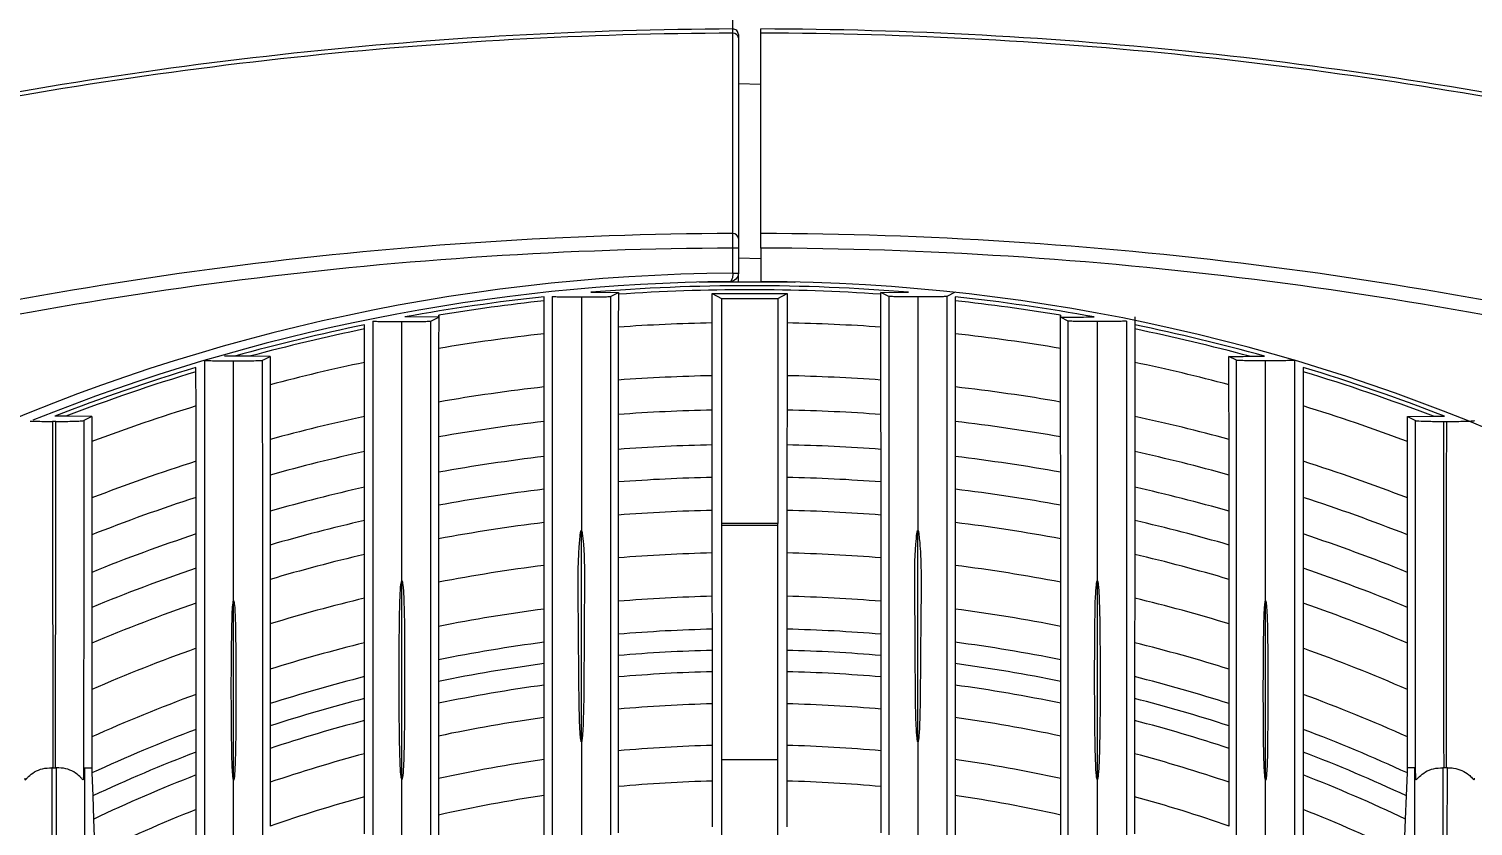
# Model space of a CAD drawing. Extents: x 9.3 to 87.2, y 0.6 to 68.8.
# Drawn here: x 79.536 to 82.111, y 29.113 to 30.536 of the extents above; entities that cross this region are included whole.
import ezdxf

# ---------------------------------------------------------------- set-up
doc = ezdxf.new("R2010")
doc.units = 0
doc.header["$MEASUREMENT"] = 0
doc.layers.add('OBJECT', color=7, linetype='CONTINUOUS')

msp = doc.modelspace()

# ---------------------------------------------------------------- linework, layer by layer
at = {"layer": 'OBJECT'}
for p, q in [((80.8009, 30.5196), (80.8009, 30.162)), ((80.8409, 30.1707), (80.8409, 30.5283)), ((80.8409, 30.4365), (80.8009, 30.4379)), ((80.7909, 30.1001), (80.7909, 30.1447)), ((80.8009, 30.1447), (80.7909, 30.1447)), ((80.8009, 30.1447), (80.8009, 30.1001)), ((80.8409, 30.1447), (80.8409, 30.0851)), ((80.8009, 30.1274), (80.8409, 30.1258)), ((80.8009, 30.084), (80.7309, 30.084)), ((80.7909, 30.1001), (80.8009, 30.1001)), ((80.8009, 30.1001), (80.8009, 30.1)), ((80.8009, 30.084), (80.8009, 30.1)), ((80.9009, 30.084), (80.8009, 30.084)), ((80.4544, 30.0505), (80.4544, 30.0578)), ((80.5375, 30.0658), (80.5868, 30.0657)), ((80.5868, 30.0623), (80.5867, 30.0036)), ((80.5868, 30.0657), (80.5868, 30.0623)), ((80.754, 30.0112), (80.754, 30.0634)), ((80.754, 30.0634), (80.7709, 30.0547)), ((80.7709, 30.0547), (80.8709, 30.0547)), ((80.8709, 30.0547), (80.8878, 30.0634)), ((80.8709, 30.0547), (80.8709, 29.6534)), ((80.8878, 30.0634), (80.8877, 30.0112)), ((81.055, 30.0657), (81.1042, 30.0658)), ((81.055, 30.0623), (81.055, 30.0657)), ((81.0691, 30.0584), (81.055, 30.0657)), ((81.055, 30.0036), (81.055, 30.0623)), ((81.1873, 30.0659), (81.1726, 30.0584)), ((81.1874, 30.0578), (81.1874, 30.0505)), ((80.4544, 29.9917), (80.4544, 30.0505)), ((81.1874, 30.0505), (81.1873, 29.9917)), ((80.1341, 30.0003), (80.1341, 30.0077)), ((80.1341, 29.9406), (80.1341, 30.0003)), ((80.2665, 30.0215), (80.2064, 30.0218)), ((80.2665, 30.0249), (80.2664, 29.9656)), ((80.2665, 30.0215), (80.2665, 30.0249)), ((80.5867, 30.0036), (80.5867, 29.9091)), ((80.7541, 29.9169), (80.754, 30.0112)), ((80.8877, 30.0112), (80.8876, 29.9169)), ((81.0551, 29.9091), (81.055, 30.0036)), ((81.3753, 29.9656), (81.3753, 30.0249)), ((81.3753, 30.0249), (81.3753, 30.0215)), ((81.3891, 30.0144), (81.3753, 30.0215)), ((81.5077, 30.0077), (81.5077, 30.0003)), ((81.5077, 30.0003), (81.5077, 29.9406)), ((80.4545, 29.8968), (80.4544, 29.9917)), ((81.1873, 29.9917), (81.1873, 29.8968)), ((79.9029, 29.9518), (79.8847, 29.9519)), ((79.9294, 29.9516), (79.9029, 29.9518)), ((79.9662, 29.9513), (79.9294, 29.9516)), ((79.9662, 29.9513), (79.9662, 29.9008)), ((80.2664, 29.9656), (80.2664, 29.8699)), ((81.3754, 29.8699), (81.3753, 29.9656)), ((81.6756, 29.9008), (81.6756, 29.9513)), ((81.6891, 29.9444), (81.6756, 29.9513)), ((81.7123, 29.9516), (81.7388, 29.9518)), ((79.8337, 29.9241), (79.8337, 29.9316)), ((79.8338, 29.8629), (79.8337, 29.9241)), ((80.1342, 29.8442), (80.1341, 29.9406)), ((81.5077, 29.9406), (81.5076, 29.8442)), ((81.8081, 29.9316), (81.808, 29.9241)), ((81.808, 29.9241), (81.808, 29.8629)), ((79.9662, 29.9008), (79.9661, 29.8032)), ((80.4545, 29.8351), (80.4545, 29.8968)), ((80.5867, 29.9091), (80.5867, 29.8476)), ((80.7542, 29.8555), (80.7541, 29.9169)), ((80.8876, 29.9169), (80.8876, 29.8555)), ((81.0551, 29.8476), (81.0551, 29.9091)), ((81.1873, 29.8968), (81.1873, 29.8351)), ((81.6757, 29.8032), (81.6756, 29.9008)), ((79.8338, 29.7641), (79.8338, 29.8629)), ((80.2664, 29.8699), (80.2663, 29.8077)), ((80.5867, 29.8476), (80.5866, 29.7854)), ((80.7542, 29.7935), (80.7542, 29.8555)), ((80.8876, 29.8555), (80.8875, 29.7935)), ((81.0552, 29.7854), (81.0551, 29.8476)), ((81.3754, 29.8077), (81.3754, 29.8699)), ((81.808, 29.8629), (81.8079, 29.7641)), ((79.5838, 29.8353), (79.578, 29.8353)), ((79.6017, 29.8446), (79.5821, 29.8448)), ((79.6481, 29.8441), (79.6017, 29.8446)), ((79.6481, 29.8441), (79.6337, 29.8368)), ((79.6481, 29.8441), (79.6481, 29.7996)), ((80.1342, 29.7815), (80.1342, 29.8442)), ((80.4546, 29.7727), (80.4545, 29.8351)), ((81.1873, 29.8351), (81.1872, 29.7727)), ((81.5076, 29.8442), (81.5076, 29.7815)), ((81.9937, 29.8441), (82.0401, 29.8446)), ((81.9937, 29.7996), (81.9937, 29.8441)), ((81.9937, 29.8441), (82.0081, 29.8368)), ((82.0401, 29.8446), (82.0596, 29.8448)), ((82.058, 29.8353), (82.0638, 29.8353)), ((79.6481, 29.7996), (79.648, 29.6987)), ((79.9661, 29.8032), (79.9661, 29.7396)), ((80.2663, 29.8077), (80.2663, 29.7446)), ((81.3755, 29.7446), (81.3754, 29.8077)), ((81.6757, 29.7396), (81.6757, 29.8032)), ((81.9938, 29.6987), (81.9937, 29.7996)), ((80.1342, 29.7179), (80.1342, 29.7815)), ((80.4546, 29.7142), (80.4546, 29.7727)), ((80.5866, 29.7854), (80.5866, 29.7272)), ((80.7543, 29.7354), (80.7542, 29.7935)), ((80.8875, 29.7935), (80.8875, 29.7354)), ((81.0552, 29.7272), (81.0552, 29.7854)), ((81.1872, 29.7727), (81.1872, 29.7142)), ((81.5076, 29.7815), (81.5076, 29.7179)), ((79.8339, 29.6998), (79.8338, 29.7641)), ((80.2663, 29.7446), (80.2663, 29.6856)), ((81.3755, 29.6856), (81.3755, 29.7446)), ((81.8079, 29.7641), (81.8079, 29.6998)), ((79.9661, 29.7396), (79.966, 29.6751)), ((80.1343, 29.6584), (80.1342, 29.7179)), ((80.5866, 29.7272), (80.5866, 29.6681)), ((80.7543, 29.6765), (80.7543, 29.7354)), ((80.8875, 29.7354), (80.8874, 29.6765)), ((81.0552, 29.6681), (81.0552, 29.7272)), ((81.5076, 29.7179), (81.5075, 29.6584)), ((81.6758, 29.6751), (81.6757, 29.7396)), ((79.648, 29.6987), (79.648, 29.6329)), ((79.8339, 29.6344), (79.8339, 29.6998)), ((80.4546, 29.6549), (80.4546, 29.7142)), ((81.1872, 29.7142), (81.1872, 29.6549)), ((81.8079, 29.6998), (81.8079, 29.6344)), ((81.9938, 29.6329), (81.9938, 29.6987)), ((79.966, 29.6751), (79.966, 29.6148)), ((80.2663, 29.6856), (80.2663, 29.6258)), ((80.5866, 29.6681), (80.5865, 29.5919)), ((80.7544, 29.6005), (80.7543, 29.6765)), ((80.8874, 29.6765), (80.8874, 29.6005)), ((81.0552, 29.5919), (81.0552, 29.6681)), ((81.3755, 29.6258), (81.3755, 29.6856)), ((81.6758, 29.6148), (81.6758, 29.6751)), ((80.1343, 29.598), (80.1343, 29.6584)), ((80.4546, 29.5784), (80.4546, 29.6549)), ((80.5209, 29.6362), (80.5209, 29.6408)), ((80.8709, 29.6534), (80.7709, 29.6534)), ((80.7709, 29.6534), (80.7709, 29.6502)), ((80.7709, 29.6502), (80.8709, 29.6502)), ((80.7709, 29.6502), (80.7709, 29.2322)), ((80.8709, 29.6502), (80.8709, 29.6534)), ((80.8709, 29.2322), (80.8709, 29.6502)), ((81.1209, 29.6362), (81.1209, 29.6408)), ((81.1872, 29.6549), (81.1871, 29.5784)), ((81.5075, 29.6584), (81.5075, 29.598)), ((79.648, 29.6329), (79.6479, 29.566)), ((79.8339, 29.5732), (79.8339, 29.6344)), ((79.966, 29.6148), (79.966, 29.5534)), ((80.2663, 29.6258), (80.2662, 29.5484)), ((80.5209, 29.2635), (80.5209, 29.6362)), ((81.1209, 29.2635), (81.1209, 29.6362)), ((81.3756, 29.5484), (81.3755, 29.6258)), ((81.6758, 29.5534), (81.6758, 29.6148)), ((81.8079, 29.6344), (81.8078, 29.5732)), ((81.9939, 29.566), (81.9938, 29.6329)), ((80.1343, 29.5199), (80.1343, 29.598)), ((80.5865, 29.5919), (80.5865, 29.5143)), ((80.7544, 29.5232), (80.7544, 29.6005)), ((80.8874, 29.6005), (80.8873, 29.5232)), ((81.0553, 29.5143), (81.0552, 29.5919)), ((81.5075, 29.598), (81.5075, 29.5199)), ((79.6479, 29.566), (79.6479, 29.5033)), ((79.834, 29.511), (79.8339, 29.5732)), ((80.4547, 29.5004), (80.4546, 29.5784)), ((81.1871, 29.5784), (81.1871, 29.5004)), ((81.8078, 29.5732), (81.8078, 29.511)), ((81.9939, 29.5033), (81.9939, 29.566)), ((79.966, 29.5534), (79.966, 29.4741)), ((80.2009, 29.1966), (80.2009, 29.5508)), ((80.2662, 29.5484), (80.2662, 29.4696)), ((81.3756, 29.4696), (81.3756, 29.5484)), ((81.4409, 29.1966), (81.4409, 29.5508)), ((81.6758, 29.4741), (81.6758, 29.5534)), ((79.834, 29.4305), (79.834, 29.511)), ((79.9009, 29.1954), (79.9009, 29.5154)), ((80.1343, 29.4403), (80.1343, 29.5199)), ((80.5865, 29.5143), (80.5865, 29.4556)), ((80.7545, 29.4646), (80.7544, 29.5232)), ((80.8873, 29.5232), (80.8873, 29.4646)), ((81.0553, 29.4556), (81.0553, 29.5143)), ((81.5075, 29.5199), (81.5074, 29.4403)), ((81.7409, 29.1954), (81.7409, 29.5154)), ((81.8078, 29.511), (81.8078, 29.4305)), ((79.6479, 29.5033), (79.6478, 29.4395)), ((80.4547, 29.4414), (80.4547, 29.5004)), ((81.1871, 29.5004), (81.1871, 29.4414)), ((81.9939, 29.4395), (81.9939, 29.5033)), ((79.966, 29.4741), (79.9659, 29.3931)), ((80.2662, 29.4696), (80.2662, 29.4099)), ((80.7545, 29.4268), (80.7545, 29.4646)), ((80.8873, 29.4646), (80.8873, 29.4268)), ((81.3756, 29.4099), (81.3756, 29.4696)), ((81.6758, 29.3931), (81.6758, 29.4741)), ((79.6478, 29.4395), (79.6478, 29.3568)), ((80.1344, 29.3799), (80.1343, 29.4403)), ((80.4547, 29.4033), (80.4547, 29.4414)), ((80.5865, 29.4556), (80.5865, 29.4177)), ((81.0553, 29.4177), (81.0553, 29.4556)), ((81.1871, 29.4414), (81.1871, 29.4033)), ((81.5074, 29.4403), (81.5074, 29.3799)), ((81.994, 29.3568), (81.9939, 29.4395)), ((79.834, 29.3482), (79.834, 29.4305)), ((80.2662, 29.4099), (80.2662, 29.3714)), ((80.5865, 29.4177), (80.5865, 29.3794)), ((80.7545, 29.3887), (80.7545, 29.4268)), ((80.8873, 29.4268), (80.8872, 29.3887)), ((81.0553, 29.3794), (81.0553, 29.4177)), ((81.3756, 29.3714), (81.3756, 29.4099)), ((81.8078, 29.4305), (81.8078, 29.3482)), ((79.9659, 29.3931), (79.9659, 29.3317)), ((80.4547, 29.3648), (80.4547, 29.4033)), ((80.7546, 29.3314), (80.7545, 29.3887)), ((80.8872, 29.3887), (80.8872, 29.3314)), ((81.1871, 29.4033), (81.1871, 29.3648)), ((81.6759, 29.3317), (81.6758, 29.3931)), ((79.6478, 29.3568), (79.6478, 29.2722)), ((80.1344, 29.341), (80.1344, 29.3799)), ((80.2662, 29.3714), (80.2662, 29.3325)), ((80.4547, 29.3069), (80.4547, 29.3648)), ((80.5865, 29.3794), (80.5865, 29.3219)), ((81.0553, 29.3219), (81.0553, 29.3794)), ((81.1871, 29.3648), (81.1871, 29.3069)), ((81.3756, 29.3325), (81.3756, 29.3714)), ((81.5074, 29.3799), (81.5074, 29.341)), ((81.994, 29.2722), (81.994, 29.3568)), ((79.834, 29.2857), (79.834, 29.3482)), ((79.9659, 29.3317), (79.9659, 29.292)), ((80.1344, 29.3016), (80.1344, 29.341)), ((80.2662, 29.3325), (80.2662, 29.2739)), ((80.7546, 29.2573), (80.7546, 29.3314)), ((80.8872, 29.3314), (80.8871, 29.2573)), ((81.3756, 29.2739), (81.3756, 29.3325)), ((81.5074, 29.341), (81.5074, 29.3016)), ((81.6759, 29.292), (81.6759, 29.3317)), ((81.8078, 29.3482), (81.8077, 29.2857)), ((80.4547, 29.2322), (80.4547, 29.3069)), ((80.5865, 29.3219), (80.5865, 29.2475)), ((81.0553, 29.2475), (81.0553, 29.3219)), ((81.1871, 29.3069), (81.1871, 29.2322)), ((79.834, 29.2454), (79.834, 29.2857)), ((79.9659, 29.292), (79.9659, 29.2519)), ((80.1344, 29.2423), (80.1344, 29.3016)), ((81.5074, 29.3016), (81.5074, 29.2423)), ((81.6759, 29.2519), (81.6759, 29.292)), ((81.8077, 29.2857), (81.8077, 29.2454)), ((79.6478, 29.2722), (79.6478, 29.2173)), ((80.2662, 29.2739), (80.2662, 29.1981)), ((80.7547, 29.1936), (80.7546, 29.2573)), ((80.8871, 29.2573), (80.8871, 29.1936)), ((81.3756, 29.1981), (81.3756, 29.2739)), ((81.994, 29.2173), (81.994, 29.2722)), ((79.8341, 29.2045), (79.834, 29.2454)), ((79.9659, 29.2519), (79.9659, 29.1914)), ((80.1344, 29.1656), (80.1344, 29.2423)), ((80.4547, 29.1678), (80.4547, 29.2322)), ((80.5865, 29.2475), (80.5865, 29.1836)), ((80.7709, 29.2322), (80.8709, 29.2322)), ((80.7709, 29.2322), (80.7709, 28.7645)), ((80.8709, 28.7645), (80.8709, 29.2322)), ((81.0553, 29.1836), (81.0553, 29.2475)), ((81.1871, 29.2322), (81.1871, 29.1678)), ((81.5074, 29.2423), (81.5074, 29.1656)), ((81.6759, 29.1914), (81.6759, 29.2519)), ((81.8077, 29.2454), (81.8077, 29.2045)), ((79.5784, 29.2173), (79.5768, 29.2173)), ((79.5784, 29.2173), (79.5834, 29.2173)), ((79.585, 29.2173), (79.5834, 29.2173)), ((79.6349, 29.2173), (79.6478, 29.2173)), ((79.6478, 29.2173), (79.6481, 29.208)), ((79.6481, 29.208), (79.6497, 29.1671)), ((79.8341, 29.1429), (79.8341, 29.2045)), ((81.8077, 29.2045), (81.8077, 29.1429)), ((81.992, 29.1671), (81.9936, 29.208)), ((81.9936, 29.208), (81.994, 29.2173)), ((82.0069, 29.2173), (81.994, 29.2173)), ((82.0584, 29.2173), (82.0568, 29.2173)), ((82.0634, 29.2173), (82.0584, 29.2173)), ((82.065, 29.2173), (82.0634, 29.2173)), ((79.9659, 29.1914), (79.9659, 29.1131)), ((80.2662, 29.1981), (80.2662, 29.1329)), ((80.5865, 29.1836), (80.5865, 29.1014)), ((80.7548, 29.1117), (80.7547, 29.1936)), ((80.8871, 29.1936), (80.887, 29.1117)), ((81.0553, 29.1014), (81.0553, 29.1836)), ((81.3756, 29.1329), (81.3756, 29.1981)), ((81.6759, 29.1131), (81.6759, 29.1914)), ((79.6497, 29.1671), (79.6513, 29.1257)), ((80.1344, 29.0995), (80.1344, 29.1656)), ((80.4547, 29.0851), (80.4547, 29.1678)), ((81.1871, 29.1678), (81.1871, 29.0851)), ((81.5074, 29.1656), (81.5074, 29.0995)), ((81.9905, 29.1257), (81.992, 29.1671)), ((79.6513, 29.1257), (79.6536, 29.0632)), ((79.8341, 29.063), (79.8341, 29.1429)), ((80.2662, 29.1329), (80.2662, 29.0489)), ((81.3756, 29.0489), (81.3756, 29.1329)), ((81.8077, 29.1429), (81.8077, 29.063)), ((81.9882, 29.0632), (81.9905, 29.1257))]:
    msp.add_line(p, q, dxfattribs=at)
at = {"layer": 'OBJECT', "flags": 128}
for points in [[(80.7909, 30.1706), (80.7909, 30.1806), (80.7909, 30.2206), (80.7909, 30.3806), (80.7909, 30.5282)], [(80.9009, 30.084), (80.9028, 30.0842), (80.9029, 30.0842)], [(80.5726, 30.0584), (80.5739, 30.0591), (80.5868, 30.0657)], [(80.2526, 30.0144), (80.2547, 30.0154), (80.2665, 30.0215)], [(79.9526, 29.9444), (79.9556, 29.9459), (79.9662, 29.9513)]]:
    msp.add_lwpolyline(points, dxfattribs=at)
at = {"layer": 'OBJECT'}
for centre, radius, start, end in [((80.8209, 22.9162), 7.6195, 90.22588, 102.0226), ((80.8209, 22.9162), 7.6121, 90.22607, 102.0226), ((80.7909, 30.5257), 0.00995, 0.3231, 90.5371), ((80.7915, 30.5189), 0.00941, 4.4221, 93.9867), ((80.8209, 22.9162), 7.6195, 77.9774, 89.84961), ((80.8209, 22.9162), 7.6121, 77.9774, 89.84946), ((80.8209, 22.9162), 7.2545, 90.23722, 104.14724), ((80.7915, 30.1613), 0.00941, 4.4217, 93.9951), ((80.8209, 22.9162), 7.2545, 75.85276, 89.84204), ((80.8209, 22.9162), 7.2285, 90.23779, 104.14724), ((80.8209, 22.9162), 7.2285, 75.85276, 89.84147), ((80.8209, 26.6652), 3.435, 90.5004, 139.4488), ((80.8209, 26.6652), 3.42, 90.5838, 111.9485), ((80.8209, 26.6652), 3.4123, 85.2369, 94.7631), ((80.7934, 30.3645), 0.2646, 269.4601, 271.6256), ((80.8209, 26.6652), 3.42, 40.2566, 89.6649), ((80.8209, 26.6652), 3.4123, 96.1656, 100.3743), ((80.8209, 26.6652), 3.4051, 86.0575, 93.9425), ((80.8209, 26.6652), 3.4123, 79.6257, 83.8344), ((80.8209, 26.6652), 3.4051, 96.1786, 99.3707), ((80.8209, 26.6652), 3.4051, 80.6293, 83.8214), ((80.8209, 26.6652), 3.4123, 101.6117, 105.6051), ((80.8209, 26.6652), 3.4051, 101.6366, 105.1766), ((80.8209, 26.6652), 3.3466, 91.1445, 94.012), ((80.8209, 26.6652), 3.3466, 85.988, 88.8555), ((80.8209, 26.6652), 3.4123, 74.3949, 78.3883), ((80.8209, 26.6652), 3.4051, 74.8234, 78.3634), ((80.8209, 26.6652), 3.3466, 96.2864, 99.5365), ((80.8209, 26.6652), 3.3466, 80.4635, 83.7136), ((80.8209, 26.6652), 3.4123, 106.8156, 111.2857), ((80.8209, 26.6652), 3.4051, 106.8522, 110.9808), ((80.8209, 26.6652), 3.3466, 101.8422, 104.7973), ((80.8209, 26.6652), 3.3466, 75.2027, 78.1578), ((80.8209, 26.6652), 3.4051, 69.0192, 73.1478), ((80.8209, 26.6652), 3.4123, 68.7143, 73.1844), ((80.8209, 26.6652), 3.2524, 96.4685, 99.8166), ((80.8209, 26.6652), 3.2524, 91.1761, 94.1294), ((80.8209, 26.6652), 3.2524, 85.8706, 88.8239), ((80.8209, 26.6652), 3.2524, 80.1834, 83.5315), ((80.8209, 26.6652), 3.3466, 107.155, 110.5149), ((80.8209, 26.6652), 3.1911, 91.1977, 94.2095), ((80.8209, 26.6652), 3.1911, 85.7905, 88.8023), ((80.8209, 26.6652), 3.3466, 69.4851, 72.845), ((80.8209, 26.6652), 3.2524, 102.1897, 105.2376), ((80.8209, 26.6652), 3.1911, 96.5927, 100.0078), ((80.8209, 26.6652), 3.1911, 79.9922, 83.4073), ((80.8209, 26.6652), 3.2524, 74.7624, 77.8103), ((80.8209, 26.6652), 3.1911, 102.4269, 105.5383), ((80.8209, 26.6652), 3.129, 96.7234, 100.209), ((80.8209, 26.6652), 3.129, 91.2204, 94.2937), ((80.8209, 26.6652), 3.129, 85.7063, 88.7796), ((80.8209, 26.6652), 3.129, 79.791, 83.2766), ((80.8209, 26.6652), 3.1911, 74.4617, 77.5731), ((80.8209, 26.6652), 3.2524, 107.6673, 111.1387), ((80.8209, 26.6652), 3.2524, 68.8613, 72.3327), ((80.8209, 26.6652), 3.129, 102.6768, 105.8552), ((80.8209, 26.6652), 3.071, 91.2426, 94.3756), ((80.8209, 26.6652), 3.071, 85.6244, 88.7574), ((80.8209, 26.6652), 3.129, 74.1448, 77.3232), ((80.8209, 26.6652), 3.1911, 108.0175, 111.5657), ((80.8209, 26.6652), 3.071, 96.8506, 100.4046), ((80.8209, 26.6652), 3.071, 79.5954, 83.1494), ((80.8209, 26.6652), 3.1911, 68.4343, 71.9825), ((80.8209, 26.6652), 3.0121, 91.2661, 94.4617), ((80.8209, 26.6652), 3.0121, 85.5383, 88.7339), ((80.8209, 26.6652), 3.071, 102.9199, 106.1634), ((80.8209, 26.6652), 3.0121, 96.9846, 100.6108), ((80.8209, 26.6652), 3.0121, 79.3892, 83.0154), ((80.8209, 26.6652), 3.071, 73.8366, 77.0801), ((80.8209, 26.6652), 3.129, 108.3868, 112.0164), ((80.5209, 29.5743), 0.0619, 89.9818, 91.4972), ((80.5209, 29.5743), 0.0619, 88.5028, 90.0182), ((81.1209, 29.5743), 0.0619, 89.9819, 91.4971), ((81.1209, 29.5743), 0.0619, 88.5026, 90.0184), ((80.8209, 26.6652), 3.129, 67.9836, 71.6132), ((80.8209, 26.6652), 3.0121, 103.1764, 106.4887), ((80.8209, 26.6652), 2.9361, 91.2979, 94.578), ((80.8209, 26.6652), 2.9361, 85.422, 88.7021), ((80.8209, 26.6652), 3.0121, 73.5113, 76.8236), ((80.8209, 26.6652), 3.071, 108.7466, 112.4558), ((80.8209, 26.6652), 2.9361, 97.1658, 100.8893), ((80.8209, 26.6652), 2.9361, 79.1107, 82.8342), ((80.8209, 26.6652), 3.071, 67.5442, 71.2534), ((80.8209, 26.6652), 3.0121, 109.1267, 112.9201), ((80.8209, 26.6652), 2.9361, 103.5232, 106.9286), ((80.8209, 26.6652), 2.8588, 91.3319, 94.7027), ((80.8209, 26.6652), 2.8588, 85.2973, 88.6681), ((80.8209, 26.6652), 2.9361, 73.0714, 76.4768), ((80.8209, 26.6652), 3.0121, 67.0799, 70.8733), ((80.8209, 26.6652), 2.8588, 97.3601, 101.1882), ((80.8209, 26.6652), 2.8588, 78.8118, 82.6399), ((80.8209, 26.6652), 2.8002, 91.3589, 94.8016), ((80.8209, 26.6652), 2.8002, 85.1984, 88.6411), ((80.8209, 26.6652), 2.8588, 103.8958, 107.4015), ((80.8209, 26.6652), 2.8002, 97.5145, 101.4255), ((80.8209, 26.6652), 2.8002, 78.5745, 82.4855), ((80.8209, 26.6652), 2.8588, 72.5985, 76.1042), ((80.8209, 26.6652), 2.9361, 109.6412, 113.5494), ((80.8209, 26.6652), 2.7624, 91.3769, 94.8676), ((80.8209, 26.6652), 2.7624, 85.1324, 88.6231), ((80.8209, 26.6652), 2.9361, 66.4506, 70.3588), ((80.8209, 26.6652), 2.7624, 97.6176, 101.5841), ((80.8209, 26.6652), 2.7243, 91.3956, 94.936), ((80.8209, 26.6652), 2.7243, 85.064, 88.6044), ((80.8209, 26.6652), 2.7624, 78.4159, 82.3824), ((80.8209, 26.6652), 2.8002, 104.1918, 107.7777), ((80.8209, 26.6652), 2.7243, 97.7246, 101.7486), ((80.8209, 26.6652), 2.7243, 78.2514, 82.2754), ((80.8209, 26.6652), 2.8002, 72.2223, 75.8082), ((80.8209, 26.6652), 2.8588, 110.1947, 114.2274), ((80.8209, 26.6652), 2.7624, 104.3898, 108.0293), ((80.8209, 26.6652), 2.667, 91.4246, 95.0427), ((80.8209, 26.6652), 2.667, 84.9573, 88.5754), ((80.8209, 26.6652), 2.7624, 71.9707, 75.6102), ((80.8209, 26.6652), 2.8588, 65.7726, 69.8053), ((80.8209, 26.6652), 2.667, 97.8915, 102.0051), ((80.8209, 26.6652), 2.667, 77.9949, 82.1085), ((80.8209, 26.6652), 2.8002, 110.6354, 114.7593), ((80.8209, 26.6652), 2.7243, 104.5953, 108.2905), ((80.8209, 26.6652), 2.7243, 71.7095, 75.4047), ((80.8209, 26.6652), 2.8002, 65.2407, 69.3646), ((80.8209, 26.6652), 2.5929, 91.4641, 95.1872), ((80.8209, 26.6652), 2.5929, 84.8128, 88.5359), ((80.8209, 26.6652), 2.7624, 110.9305, 115.0845), ((80.8209, 26.6652), 2.667, 104.9161, 108.6984), ((80.8209, 26.6652), 2.5929, 98.1183, 102.3534), ((80.8209, 26.6652), 2.5929, 77.6466, 81.8817), ((80.8209, 26.6652), 2.667, 71.3016, 75.0839), ((80.8209, 26.6652), 2.7624, 64.9155, 69.0695), ((80.8209, 26.6652), 2.7243, 111.2371, 115.4238), ((80.8209, 26.6652), 2.7243, 64.5762, 68.7629), ((80.8209, 26.6652), 2.5293, 91.4999, 95.318), ((80.8209, 26.6652), 2.5293, 84.682, 88.5001), ((80.8209, 26.6652), 2.5929, 105.3525, 109.2532), ((80.8209, 26.6652), 2.5293, 98.3242, 102.6692), ((80.8209, 26.6652), 2.5293, 77.3308, 81.6758), ((80.8209, 26.6652), 2.5929, 70.7468, 74.6475), ((80.8209, 26.6652), 2.667, 111.7164, 115.9568), ((80.8209, 26.6652), 2.667, 64.0432, 68.2836)]:
    msp.add_arc(centre, radius, start, end, dxfattribs=at)
for points, knots in [([(80.7909, 30.5356), (80.7909, 30.6295), (80.7909, 30.706), (80.7909, 30.8241), (80.7909, 30.8657), (80.7909, 30.8897)], [0, 0, 0, 0, 0.5, 0.5, 1, 1, 1, 1]), ([(80.7909, 30.1447), (80.7909, 30.1473), (80.7909, 30.1499), (80.7909, 30.1549), (80.7909, 30.1574), (80.7909, 30.1642), (80.7909, 30.168), (80.7909, 30.1706)], [0, 0, 0, 0, 0.25, 0.25, 0.5, 0.5, 1, 1, 1, 1]), ([(80.8409, 30.1447), (80.8409, 30.15), (80.8409, 30.1552), (80.8409, 30.162), (80.8409, 30.1641), (80.8409, 30.1678), (80.8409, 30.1694), (80.8409, 30.1707)], [0, 0, 0, 0, 0.5, 0.5, 0.75, 0.75, 1, 1, 1, 1]), ([(80.8009, 30.1), (80.8009, 30.096), (80.7992, 30.092), (80.7936, 30.0866), (80.7898, 30.085), (80.786, 30.085)], [0, 0, 0, 0, 0.5, 0.5, 1, 1, 1, 1]), ([(80.7909, 30.0999), (80.7909, 30.0959), (80.7904, 30.092), (80.7885, 30.0865), (80.7873, 30.085), (80.786, 30.085)], [0, 0, 0, 0, 0.5, 0.5, 1, 1, 1, 1]), ([(80.4691, 30.0584), (80.4691, 29.9841), (80.4691, 29.838), (80.4691, 29.6099), (80.4691, 29.3768), (80.4691, 29.1317), (80.469, 28.8911), (80.469, 28.6814), (80.469, 28.5569), (80.469, 28.503)], [0, 0, 0, 0, 0.166777, 0.32772, 0.481123, 0.635353, 0.798328, 0.912558, 1, 1, 1, 1]), ([(80.4691, 30.0584), (80.4695, 30.0583), (80.4704, 30.0582), (80.4769, 30.0579), (80.4886, 30.0577), (80.5039, 30.0575), (80.5152, 30.0575), (80.5209, 30.0575)], [0, 0, 0, 0, 0.142111, 0.362241, 0.577082, 0.788673, 1, 1, 1, 1]), ([(80.5209, 30.0575), (80.5242, 30.0575), (80.5334, 30.0575), (80.5479, 30.0576), (80.5616, 30.0578), (80.5706, 30.0581), (80.572, 30.0583), (80.5726, 30.0584)], [0, 0, 0, 0, 0.125152, 0.343676, 0.567896, 0.795678, 1, 1, 1, 1]), ([(80.5209, 30.0575), (80.5209, 29.9812), (80.5209, 29.8469), (80.5209, 29.703), (80.5209, 29.6408)], [0, 0, 0, 0, 0.567749, 1, 1, 1, 1]), ([(80.5726, 30.0584), (80.5726, 29.9848), (80.5727, 29.8403), (80.5727, 29.6146), (80.5727, 29.3842), (80.5727, 29.1425), (80.5727, 28.9059), (80.5727, 28.6926), (80.5728, 28.5633), (80.5728, 28.503)], [0, 0, 0, 0, 0.1650206, 0.3243781, 0.476253, 0.6286356, 0.7893327, 0.9017602, 1, 1, 1, 1]), ([(80.754, 30.0634), (80.7763, 30.0634), (80.8209, 30.0634), (80.8655, 30.0634), (80.8878, 30.0634)], [0, 0, 0, 0, 0.5001962, 1, 1, 1, 1]), ([(80.7709, 30.0547), (80.7709, 29.9814), (80.7709, 29.8518), (80.7709, 29.7135), (80.7709, 29.6534)], [0, 0, 0, 0, 0.565398, 1, 1, 1, 1]), ([(81.0691, 30.0584), (81.0691, 29.9848), (81.0691, 29.8403), (81.0691, 29.6146), (81.0691, 29.3842), (81.0691, 29.1425), (81.069, 28.9059), (81.069, 28.6926), (81.069, 28.5633), (81.069, 28.503)], [0, 0, 0, 0, 0.165021, 0.324378, 0.476253, 0.628636, 0.789333, 0.90176, 1, 1, 1, 1]), ([(81.1209, 30.0575), (81.1154, 30.0575), (81.1042, 30.0575), (81.0891, 30.0577), (81.0772, 30.0579), (81.0705, 30.0582), (81.0695, 30.0583), (81.0691, 30.0584)], [0, 0, 0, 0, 0.204688, 0.416236, 0.630922, 0.850862, 1, 1, 1, 1]), ([(81.1726, 30.0584), (81.172, 30.0583), (81.1705, 30.0581), (81.1615, 30.0578), (81.1478, 30.0576), (81.1334, 30.0575), (81.1242, 30.0575), (81.1209, 30.0575)], [0, 0, 0, 0, 0.205413, 0.433191, 0.657385, 0.875882, 1, 1, 1, 1]), ([(81.1209, 30.0575), (81.1209, 29.9812), (81.1209, 29.8469), (81.1209, 29.703), (81.1209, 29.6408)], [0, 0, 0, 0, 0.567749, 1, 1, 1, 1]), ([(81.1726, 30.0584), (81.1726, 29.9841), (81.1727, 29.838), (81.1727, 29.6099), (81.1727, 29.3768), (81.1727, 29.1317), (81.1727, 28.8911), (81.1727, 28.6814), (81.1728, 28.5569), (81.1728, 28.503)], [0, 0, 0, 0, 0.1667765, 0.32772, 0.4811231, 0.6353529, 0.7983278, 0.9125577, 1, 1, 1, 1]), ([(80.1491, 30.0144), (80.1491, 29.9399), (80.1491, 29.7933), (80.1491, 29.5638), (80.1491, 29.3279), (80.149, 29.0789), (80.149, 28.844), (80.149, 28.6504), (80.149, 28.5469), (80.149, 28.503)], [0, 0, 0, 0, 0.1710544, 0.3368085, 0.4957888, 0.6561155, 0.8260799, 0.9262178, 1, 1, 1, 1]), ([(80.1491, 30.0144), (80.1495, 30.0143), (80.1504, 30.0141), (80.1569, 30.0139), (80.1686, 30.0137), (80.1838, 30.0135), (80.1952, 30.0135), (80.2009, 30.0135)], [0, 0, 0, 0, 0.141817, 0.361942, 0.576848, 0.78855, 1, 1, 1, 1]), ([(80.2009, 30.0135), (80.2041, 30.0135), (80.2132, 30.0135), (80.2276, 30.0136), (80.2413, 30.0138), (80.2505, 30.0141), (80.2519, 30.0143), (80.2526, 30.0144)], [0, 0, 0, 0, 0.121452, 0.339894, 0.563964, 0.791612, 1, 1, 1, 1]), ([(80.2009, 29.5508), (80.2009, 29.639), (80.2009, 29.7989), (80.2009, 29.9471), (80.2009, 30.0135)], [0, 0, 0, 0, 0.552236, 1, 1, 1, 1]), ([(80.2528, 28.503), (80.2528, 28.5636), (80.2528, 28.7015), (80.2527, 28.8991), (80.2527, 29.1472), (80.2527, 29.4207), (80.2527, 29.7265), (80.2526, 29.9169), (80.2526, 30.0144)], [0, 0, 0, 0, 0.102205, 0.232613, 0.355354, 0.564233, 0.776811, 1, 1, 1, 1]), ([(81.3753, 30.0215), (81.3826, 30.0215), (81.4027, 30.0216), (81.4227, 30.0217), (81.4354, 30.0218)], [0, 0, 0, 0, 0.363082, 1, 1, 1, 1]), ([(81.389, 28.503), (81.389, 28.5636), (81.389, 28.7015), (81.389, 28.8991), (81.3891, 29.1472), (81.3891, 29.4207), (81.3891, 29.7265), (81.3891, 29.9169), (81.3891, 30.0144)], [0, 0, 0, 0, 0.102205, 0.232613, 0.355354, 0.564233, 0.776811, 1, 1, 1, 1]), ([(81.4409, 30.0135), (81.4353, 30.0135), (81.424, 30.0135), (81.4088, 30.0137), (81.397, 30.0139), (81.3905, 30.0141), (81.3895, 30.0143), (81.3891, 30.0144)], [0, 0, 0, 0, 0.20877, 0.420455, 0.635301, 0.855351, 1, 1, 1, 1]), ([(81.4926, 30.0144), (81.4919, 30.0143), (81.4905, 30.0141), (81.4813, 30.0138), (81.4676, 30.0136), (81.4532, 30.0135), (81.4441, 30.0135), (81.4409, 30.0135)], [0, 0, 0, 0, 0.209512, 0.437155, 0.661201, 0.879615, 1, 1, 1, 1]), ([(81.4409, 29.5508), (81.4409, 29.639), (81.4409, 29.7989), (81.4409, 29.9471), (81.4409, 30.0135)], [0, 0, 0, 0, 0.552236, 1, 1, 1, 1]), ([(81.4926, 30.0144), (81.4926, 29.9384), (81.4927, 29.789), (81.4927, 29.5548), (81.4927, 29.3137), (81.4927, 29.092), (81.4927, 28.8833), (81.4928, 28.6984), (81.4928, 28.5672), (81.4928, 28.503)], [0, 0, 0, 0, 0.17433, 0.343066, 0.504971, 0.668861, 0.776842, 0.890846, 1, 1, 1, 1]), ([(81.5075, 30.022), (81.5076, 30.0178), (81.5077, 30.0125), (81.5077, 30.0085), (81.5077, 30.0077)], [0, 0, 0, 0, 0.794195, 1, 1, 1, 1]), ([(81.6756, 29.9513), (81.6801, 29.9513), (81.6924, 29.9514), (81.7046, 29.9515), (81.7123, 29.9516)], [0, 0, 0, 0, 0.367124, 1, 1, 1, 1]), ([(79.8491, 29.9444), (79.8491, 29.8809), (79.8491, 29.755), (79.8491, 29.5577), (79.8491, 29.3544), (79.8491, 29.1398), (79.849, 28.9062), (79.849, 28.7033), (79.849, 28.5755), (79.849, 28.5396)], [0, 0, 0, 0, 0.1553309, 0.3085118, 0.4586568, 0.6091956, 0.7658026, 0.934139, 1, 1, 1, 1]), ([(79.8491, 29.9444), (79.8495, 29.9443), (79.8504, 29.9441), (79.8569, 29.9439), (79.8686, 29.9436), (79.8838, 29.9435), (79.8952, 29.9435), (79.9009, 29.9435)], [0, 0, 0, 0, 0.141346, 0.361466, 0.576484, 0.788359, 1, 1, 1, 1]), ([(79.9009, 29.9435), (79.904, 29.9435), (79.9129, 29.9435), (79.9272, 29.9436), (79.941, 29.9438), (79.9504, 29.9441), (79.9519, 29.9443), (79.9526, 29.9444)], [0, 0, 0, 0, 0.115235, 0.333544, 0.55737, 0.784805, 1, 1, 1, 1]), ([(79.9009, 29.5154), (79.9009, 29.5974), (79.9009, 29.7448), (79.9009, 29.8824), (79.9009, 29.9435)], [0, 0, 0, 0, 0.556103, 1, 1, 1, 1]), ([(79.9528, 28.5083), (79.9528, 28.5515), (79.9528, 28.6566), (79.9527, 28.8133), (79.9527, 29.0176), (79.9527, 29.2409), (79.9527, 29.487), (79.9527, 29.7212), (79.9526, 29.8695), (79.9526, 29.9444)], [0, 0, 0, 0, 0.077521, 0.188501, 0.293447, 0.471289, 0.644379, 0.820576, 1, 1, 1, 1]), ([(81.689, 28.5088), (81.689, 28.5724), (81.689, 28.7044), (81.689, 28.8924), (81.6891, 29.0716), (81.6891, 29.3106), (81.6891, 29.6083), (81.6891, 29.8313), (81.6891, 29.9444)], [0, 0, 0, 0, 0.114988, 0.238773, 0.35581, 0.468569, 0.73057, 1, 1, 1, 1]), ([(81.7409, 29.9435), (81.7352, 29.9435), (81.7238, 29.9435), (81.7086, 29.9436), (81.6969, 29.9439), (81.6904, 29.9441), (81.6895, 29.9443), (81.6891, 29.9444)], [0, 0, 0, 0, 0.211522, 0.423402, 0.638414, 0.858531, 1, 1, 1, 1]), ([(81.7926, 29.9444), (81.7919, 29.9443), (81.7904, 29.9441), (81.7809, 29.9438), (81.7671, 29.9436), (81.7528, 29.9435), (81.7439, 29.9435), (81.7409, 29.9435)], [0, 0, 0, 0, 0.216334, 0.443765, 0.667566, 0.885853, 1, 1, 1, 1]), ([(81.7409, 29.5154), (81.7409, 29.5974), (81.7409, 29.7448), (81.7409, 29.8824), (81.7409, 29.9435)], [0, 0, 0, 0, 0.556103, 1, 1, 1, 1]), ([(81.7926, 29.9444), (81.7926, 29.8726), (81.7927, 29.7302), (81.7927, 29.506), (81.7927, 29.2715), (81.7927, 29.0404), (81.7927, 28.8007), (81.7928, 28.6398), (81.7928, 28.5454), (81.7928, 28.5381)], [0, 0, 0, 0, 0.175325, 0.347705, 0.5168, 0.689321, 0.83244, 0.986885, 1, 1, 1, 1]), ([(79.538, 29.836), (79.5381, 29.8359), (79.5393, 29.8358), (79.5466, 29.8357), (79.5565, 29.8355), (79.5678, 29.8353), (79.5748, 29.8353), (79.578, 29.8353)], [0, 0, 0, 0, 0.031391, 0.332624, 0.635727, 0.830035, 1, 1, 1, 1]), ([(79.578, 29.8353), (79.578, 29.8003), (79.5781, 29.6862), (79.5782, 29.4835), (79.5783, 29.3061), (79.5784, 29.2173)], [0, 0, 0, 0, 0.180796, 0.589987, 1, 1, 1, 1]), ([(79.5834, 29.2173), (79.5834, 29.2395), (79.5835, 29.3507), (79.5836, 29.5123), (79.5837, 29.6944), (79.5837, 29.7898), (79.5838, 29.8353)], [0, 0, 0, 0, 0.101586, 0.508022, 0.765103, 1, 1, 1, 1]), ([(79.5838, 29.8353), (79.5878, 29.8353), (79.5957, 29.8353), (79.6077, 29.8355), (79.6208, 29.8358), (79.6309, 29.8362), (79.6328, 29.8366), (79.6337, 29.8368)], [0, 0, 0, 0, 0.113328, 0.225738, 0.404603, 0.705493, 1, 1, 1, 1]), ([(79.6337, 29.8368), (79.6337, 29.8211), (79.6336, 29.7278), (79.6335, 29.5801), (79.6335, 29.3849), (79.6334, 29.2779), (79.6334, 29.2173), (79.6334, 29.2173)], [0, 0, 0, 0, 0.080863, 0.483213, 0.741499, 0.999997, 1, 1, 1, 1]), ([(82.0084, 29.2173), (82.0084, 29.2173), (82.0084, 29.3366), (82.0083, 29.4912), (82.0082, 29.696), (82.0081, 29.7911), (82.0081, 29.8368)], [0, 0, 0, 0, 0.0000025, 0.509023, 0.7642642, 1, 1, 1, 1]), ([(82.0081, 29.8368), (82.01, 29.8365), (82.0126, 29.8361), (82.0262, 29.8357), (82.0365, 29.8355), (82.0478, 29.8353), (82.0548, 29.8353), (82.058, 29.8353)], [0, 0, 0, 0, 0.4725807, 0.6366091, 0.8016509, 0.9074542, 1, 1, 1, 1]), ([(82.058, 29.8353), (82.058, 29.8003), (82.0581, 29.6862), (82.0582, 29.4835), (82.0583, 29.3061), (82.0584, 29.2173)], [0, 0, 0, 0, 0.180796, 0.589987, 1, 1, 1, 1]), ([(82.0634, 29.2173), (82.0634, 29.2395), (82.0635, 29.3507), (82.0636, 29.5123), (82.0637, 29.6944), (82.0637, 29.7898), (82.0638, 29.8353)], [0, 0, 0, 0, 0.101586, 0.508022, 0.765103, 1, 1, 1, 1]), ([(82.0638, 29.8353), (82.0678, 29.8353), (82.0757, 29.8353), (82.0877, 29.8355), (82.1008, 29.8358), (82.1109, 29.8362), (82.1128, 29.8366), (82.1137, 29.8368)], [0, 0, 0, 0, 0.113325, 0.2257351, 0.4046045, 0.7054937, 1, 1, 1, 1]), ([(80.5193, 29.6362), (80.5194, 29.6367), (80.5195, 29.6376), (80.5198, 29.6386), (80.52, 29.6394), (80.5202, 29.6399), (80.5203, 29.6402), (80.5204, 29.6404), (80.5205, 29.6406), (80.5206, 29.6407), (80.5207, 29.6407), (80.5208, 29.6408), (80.5209, 29.6408), (80.5209, 29.6408)], [0, 0, 0, 0, 0.326157, 0.544986, 0.6921, 0.79124, 0.858306, 0.903951, 0.935333, 0.96621, 0.979398, 0.992715, 1, 1, 1, 1]), ([(80.5209, 29.6408), (80.5209, 29.6408), (80.521, 29.6408), (80.5211, 29.6407), (80.5212, 29.6406), (80.5216, 29.64), (80.5221, 29.6384), (80.5224, 29.6371), (80.5225, 29.6362)], [0, 0, 0, 0, 0.009023, 0.020487, 0.042289, 0.122762, 0.441726, 1, 1, 1, 1]), ([(81.1193, 29.6362), (81.1194, 29.6367), (81.1195, 29.6376), (81.1198, 29.6386), (81.12, 29.6394), (81.1202, 29.6399), (81.1203, 29.6402), (81.1204, 29.6404), (81.1205, 29.6406), (81.1206, 29.6407), (81.1207, 29.6407), (81.1208, 29.6408), (81.1209, 29.6408), (81.1209, 29.6408)], [0, 0, 0, 0, 0.326158, 0.544988, 0.692102, 0.791242, 0.858308, 0.903966, 0.935333, 0.96621, 0.979398, 0.992715, 1, 1, 1, 1]), ([(81.1209, 29.6408), (81.1209, 29.6408), (81.121, 29.6408), (81.121, 29.6407), (81.1212, 29.6406), (81.1216, 29.6399), (81.1221, 29.6384), (81.1224, 29.637), (81.1225, 29.6362)], [0, 0, 0, 0, 0.008152, 0.01895, 0.038891, 0.124454, 0.462158, 1, 1, 1, 1]), ([(80.5209, 29.2635), (80.5209, 29.2635), (80.5209, 29.2635), (80.5208, 29.2635), (80.5208, 29.2635), (80.5207, 29.2636), (80.5206, 29.2638), (80.5204, 29.2642), (80.5198, 29.2663), (80.5192, 29.2722), (80.5177, 29.2926), (80.5161, 29.3702), (80.5161, 29.4801), (80.5142, 29.5821), (80.5184, 29.6271), (80.5193, 29.6362)], [0, 0, 0, 0, 0.000024, 0.000069, 0.000183, 0.00041, 0.000862, 0.001765, 0.00357, 0.018004, 0.046863, 0.162292, 0.623568, 0.924627, 1, 1, 1, 1]), ([(80.5225, 29.6362), (80.5232, 29.6295), (80.5268, 29.5962), (80.5261, 29.5087), (80.5256, 29.3982), (80.5249, 29.3095), (80.5229, 29.2755), (80.5223, 29.2693), (80.5219, 29.2661), (80.5215, 29.2646), (80.5213, 29.2639), (80.5211, 29.2636), (80.521, 29.2635), (80.521, 29.2635), (80.5209, 29.2635), (80.5209, 29.2635), (80.5209, 29.2635), (80.5209, 29.2635)], [0, 0, 0, 0, 0.055666, 0.2781, 0.722897, 0.945279, 0.973076, 0.986975, 0.993925, 0.997401, 0.999141, 0.999577, 0.999796, 0.999868, 0.999956, 0.999996, 1, 1, 1, 1]), ([(81.1209, 29.2635), (81.1209, 29.2635), (81.1209, 29.2635), (81.1209, 29.2635), (81.1208, 29.2635), (81.1208, 29.2635), (81.1207, 29.2636), (81.1205, 29.2639), (81.1203, 29.2646), (81.1199, 29.2661), (81.1195, 29.2693), (81.1189, 29.2755), (81.1169, 29.3095), (81.1162, 29.3982), (81.1157, 29.5087), (81.115, 29.5962), (81.1185, 29.6295), (81.1193, 29.6362)], [0, 0, 0, 0, 0.000004, 0.000043, 0.000132, 0.000204, 0.000423, 0.000858, 0.002599, 0.006075, 0.013025, 0.026924, 0.054721, 0.277103, 0.7219, 0.944334, 1, 1, 1, 1]), ([(81.1225, 29.6362), (81.1234, 29.6271), (81.1276, 29.5821), (81.1257, 29.4801), (81.1256, 29.3702), (81.1241, 29.2926), (81.1226, 29.2722), (81.122, 29.2663), (81.1214, 29.2642), (81.1212, 29.2638), (81.1211, 29.2636), (81.121, 29.2635), (81.1209, 29.2635), (81.1209, 29.2635), (81.1209, 29.2635), (81.1209, 29.2635)], [0, 0, 0, 0, 0.0753734, 0.376432, 0.837708, 0.9531372, 0.9819956, 0.9964303, 0.9982346, 0.9991377, 0.9995897, 0.9998168, 0.9999314, 0.9999758, 1, 1, 1, 1]), ([(80.2009, 29.1966), (80.2009, 29.1966), (80.2009, 29.1966), (80.2008, 29.1966), (80.2007, 29.1967), (80.2, 29.1976), (80.1997, 29.2005), (80.1983, 29.2104), (80.1975, 29.2342), (80.1955, 29.3138), (80.196, 29.4133), (80.1966, 29.5031), (80.1985, 29.539), (80.1997, 29.5479), (80.2003, 29.5501), (80.2006, 29.5506), (80.2008, 29.5507), (80.2008, 29.5508), (80.2009, 29.5508), (80.2009, 29.5508)], [0, 0, 0, 0, 0.000048, 0.000146, 0.000383, 0.000852, 0.00835, 0.023312, 0.083155, 0.202832, 0.681059, 0.920233, 0.980043, 0.995013, 0.998781, 0.999562, 0.999787, 0.999908, 1, 1, 1, 1]), ([(80.2009, 29.5508), (80.2009, 29.5508), (80.2009, 29.5508), (80.201, 29.5507), (80.2012, 29.5506), (80.2015, 29.55), (80.2021, 29.5477), (80.2033, 29.5384), (80.2053, 29.5008), (80.2058, 29.4101), (80.2059, 29.3105), (80.2044, 29.2319), (80.2031, 29.2086), (80.2021, 29.1994), (80.2014, 29.1973), (80.2013, 29.197), (80.2011, 29.1968), (80.2011, 29.1967), (80.201, 29.1966), (80.201, 29.1966), (80.2009, 29.1966), (80.2009, 29.1966), (80.2009, 29.1966)], [0, 0, 0, 0, 0.000094, 0.000218, 0.000448, 0.001446, 0.005385, 0.021069, 0.083741, 0.334366, 0.804886, 0.922632, 0.98151, 0.996237, 0.998077, 0.998998, 0.999316, 0.999635, 0.999784, 0.999905, 0.999967, 1, 1, 1, 1]), ([(81.4409, 29.1966), (81.4409, 29.1966), (81.4409, 29.1966), (81.4408, 29.1966), (81.4408, 29.1966), (81.4407, 29.1967), (81.4406, 29.1968), (81.4405, 29.197), (81.4404, 29.1973), (81.4397, 29.1994), (81.4387, 29.2086), (81.4374, 29.2319), (81.4359, 29.3105), (81.436, 29.4101), (81.4365, 29.5008), (81.4385, 29.5384), (81.4397, 29.5477), (81.4403, 29.55), (81.4406, 29.5506), (81.4408, 29.5507), (81.4408, 29.5508), (81.4409, 29.5508), (81.4409, 29.5508)], [0, 0, 0, 0, 0.000034, 0.000095, 0.000216, 0.000365, 0.000685, 0.001002, 0.001923, 0.003764, 0.01849, 0.077369, 0.195114, 0.665634, 0.916259, 0.978931, 0.994615, 0.998554, 0.999551, 0.999782, 0.999905, 1, 1, 1, 1]), ([(81.4409, 29.5508), (81.4409, 29.5508), (81.4409, 29.5508), (81.441, 29.5507), (81.4411, 29.5506), (81.4415, 29.5501), (81.4421, 29.5479), (81.4433, 29.539), (81.4451, 29.5031), (81.4458, 29.4133), (81.4463, 29.3138), (81.4442, 29.2342), (81.4435, 29.2104), (81.442, 29.2005), (81.4418, 29.1976), (81.4411, 29.1967), (81.441, 29.1966), (81.4409, 29.1966), (81.4409, 29.1966), (81.4409, 29.1966)], [0, 0, 0, 0, 0.0000918, 0.0002132, 0.0004375, 0.0012193, 0.0049865, 0.019957, 0.079767, 0.3189407, 0.7971679, 0.9168457, 0.9766886, 0.9916508, 0.9991483, 0.9996178, 0.9998545, 0.999953, 1, 1, 1, 1]), ([(79.9009, 29.1954), (79.9009, 29.1954), (79.9008, 29.1954), (79.9008, 29.1954), (79.9007, 29.1955), (79.9004, 29.196), (79.9, 29.1978), (79.8991, 29.2052), (79.8976, 29.2347), (79.8968, 29.3073), (79.8965, 29.3947), (79.8978, 29.4696), (79.8984, 29.502), (79.9001, 29.5135), (79.9004, 29.5147), (79.9006, 29.5152), (79.9008, 29.5153), (79.9008, 29.5154), (79.9009, 29.5154), (79.9009, 29.5154), (79.9009, 29.5154), (79.9009, 29.5154)], [0, 0, 0, 0, 0.000078, 0.000179, 0.000367, 0.001181, 0.004395, 0.017191, 0.068322, 0.272792, 0.681705, 0.886151, 0.988387, 0.994777, 0.997973, 0.999578, 0.999779, 0.999878, 0.999957, 0.999999, 1, 1, 1, 1]), ([(79.9009, 29.5154), (79.9009, 29.5154), (79.9009, 29.5154), (79.901, 29.5154), (79.9011, 29.5153), (79.9013, 29.5149), (79.9017, 29.5133), (79.9026, 29.507), (79.904, 29.4816), (79.9049, 29.4181), (79.905, 29.3438), (79.9047, 29.2737), (79.9041, 29.2365), (79.9031, 29.2121), (79.9023, 29.2017), (79.9019, 29.1985), (79.9016, 29.1968), (79.9013, 29.196), (79.9012, 29.1956), (79.901, 29.1955), (79.901, 29.1954), (79.9009, 29.1954), (79.9009, 29.1954), (79.9009, 29.1954), (79.9009, 29.1954)], [0, 0, 0, 0, 0.0000717, 0.0001667, 0.0003414, 0.0010873, 0.0040325, 0.0157608, 0.0626216, 0.2500161, 0.6247783, 0.7613489, 0.8979214, 0.9662095, 0.9832819, 0.9918184, 0.9960873, 0.9982219, 0.9992914, 0.9996504, 0.9998298, 0.9999013, 0.9999712, 1, 1, 1, 1]), ([(81.7409, 29.1954), (81.7409, 29.1954), (81.7408, 29.1954), (81.7408, 29.1954), (81.7407, 29.1955), (81.7405, 29.1959), (81.74, 29.1977), (81.7391, 29.2048), (81.7376, 29.2334), (81.7368, 29.3038), (81.7367, 29.3886), (81.7374, 29.4613), (81.7384, 29.4947), (81.7395, 29.5088), (81.74, 29.5129), (81.7404, 29.5147), (81.7406, 29.5152), (81.7408, 29.5153), (81.7408, 29.5154), (81.7408, 29.5154), (81.7409, 29.5154), (81.7409, 29.5154), (81.7409, 29.5154)], [0, 0, 0, 0, 0.000076, 0.000176, 0.000361, 0.001009, 0.00413, 0.016532, 0.066082, 0.264225, 0.660486, 0.858604, 0.957666, 0.982432, 0.994818, 0.997915, 0.999468, 0.999733, 0.999823, 0.999913, 0.999966, 1, 1, 1, 1]), ([(81.7409, 29.5154), (81.7409, 29.5154), (81.7409, 29.5154), (81.741, 29.5154), (81.7411, 29.5153), (81.7413, 29.5149), (81.7418, 29.5133), (81.7426, 29.5067), (81.7441, 29.4804), (81.7449, 29.4146), (81.7453, 29.3319), (81.7442, 29.2582), (81.744, 29.2208), (81.742, 29.2037), (81.742, 29.1968), (81.7411, 29.1955), (81.741, 29.1954), (81.7409, 29.1954), (81.7409, 29.1954), (81.7409, 29.1954), (81.7409, 29.1954)], [0, 0, 0, 0, 0.000074, 0.000169, 0.000348, 0.001121, 0.004172, 0.016323, 0.064876, 0.259041, 0.647344, 0.841485, 0.938556, 0.987097, 0.999253, 0.999633, 0.999824, 0.999893, 0.999963, 1, 1, 1, 1]), ([(80.5209, 29.2635), (80.5209, 29.21), (80.5209, 29.113), (80.5209, 29.0106), (80.5209, 28.9647)], [0, 0, 0, 0, 0.5516486, 1, 1, 1, 1]), ([(81.1209, 29.2635), (81.1209, 29.21), (81.1209, 29.113), (81.1209, 29.0106), (81.1209, 28.9647)], [0, 0, 0, 0, 0.5516486, 1, 1, 1, 1]), ([(79.5284, 29.1987), (79.5284, 29.1983), (79.5286, 29.1968), (79.529, 29.1952), (79.5311, 29.1971), (79.5359, 29.2028), (79.5453, 29.2103), (79.56, 29.2166), (79.5712, 29.2171), (79.5768, 29.2173)], [0, 0, 0, 0, 0.040977, 0.172111, 0.285128, 0.396953, 0.598358, 0.799165, 1, 1, 1, 1]), ([(79.5768, 29.2173), (79.5768, 29.2173), (79.5768, 29.1939), (79.577, 29.111), (79.5772, 28.9817), (79.5773, 28.8672), (79.5774, 28.81)], [0, 0, 0, 0, 0.000003, 0.217703, 0.608618, 1, 1, 1, 1]), ([(79.5768, 29.2173), (79.5768, 29.2173), (79.5768, 29.2173), (79.5768, 29.2173), (79.5768, 29.2173)], [0, 0, 0, 0, 0.969894, 1, 1, 1, 1]), ([(79.5844, 28.81), (79.5844, 28.8261), (79.5844, 28.9064), (79.5846, 29.043), (79.585, 29.1683), (79.585, 29.2173), (79.585, 29.2173)], [0, 0, 0, 0, 0.10881, 0.544285, 0.999997, 1, 1, 1, 1]), ([(79.6334, 29.1987), (79.6333, 29.1983), (79.6332, 29.1968), (79.6328, 29.1952), (79.6307, 29.1971), (79.6258, 29.2028), (79.6165, 29.2103), (79.6018, 29.2166), (79.5906, 29.2171), (79.585, 29.2173)], [0, 0, 0, 0, 0.040977, 0.17211, 0.285127, 0.396955, 0.598359, 0.799165, 1, 1, 1, 1]), ([(79.585, 29.2173), (79.585, 29.2173), (79.585, 29.2173), (79.585, 29.2173), (79.585, 29.2173)], [0, 0, 0, 0, 0.030106, 1, 1, 1, 1]), ([(79.6334, 29.1987), (79.6336, 29.2025), (79.634, 29.21), (79.6346, 29.2149), (79.6349, 29.2173)], [0, 0, 0, 0, 0.498857, 1, 1, 1, 1]), ([(79.6334, 29.2173), (79.6334, 29.2173), (79.6334, 29.2113), (79.6334, 29.205), (79.6334, 29.1987)], [0, 0, 0, 0, 0.000082, 1, 1, 1, 1]), ([(79.6349, 29.2173), (79.6349, 29.2173), (79.6349, 29.2049), (79.6348, 29.1349), (79.6345, 29.0095), (79.6343, 28.8747), (79.6343, 28.81), (79.6343, 28.81)], [0, 0, 0, 0, 0.000003, 0.107059, 0.535369, 0.999998, 1, 1, 1, 1]), ([(82.0075, 28.81), (82.0075, 28.81), (82.0075, 28.8795), (82.0073, 28.9925), (82.0071, 29.122), (82.0069, 29.1884), (82.0069, 29.2173), (82.0069, 29.2173)], [0, 0, 0, 0, 0.000002, 0.499459, 0.749669, 0.999997, 1, 1, 1, 1]), ([(82.0069, 29.2173), (82.0071, 29.2155), (82.0077, 29.211), (82.0082, 29.2034), (82.0084, 29.1987)], [0, 0, 0, 0, 0.387466, 1, 1, 1, 1]), ([(82.0084, 29.1987), (82.0084, 29.1983), (82.0086, 29.1968), (82.009, 29.1952), (82.0111, 29.1971), (82.0159, 29.2028), (82.0253, 29.2103), (82.04, 29.2166), (82.0512, 29.2171), (82.0568, 29.2173)], [0, 0, 0, 0, 0.040977, 0.172111, 0.285128, 0.396955, 0.598361, 0.799168, 1, 1, 1, 1]), ([(82.0084, 29.1987), (82.0084, 29.205), (82.0084, 29.2113), (82.0084, 29.2173), (82.0084, 29.2173)], [0, 0, 0, 0, 0.999918, 1, 1, 1, 1]), ([(82.0568, 29.2173), (82.0568, 29.2173), (82.0568, 29.1939), (82.057, 29.111), (82.0572, 28.9817), (82.0573, 28.8672), (82.0574, 28.81)], [0, 0, 0, 0, 0.0000027, 0.2177034, 0.6086179, 1, 1, 1, 1]), ([(82.0568, 29.2173), (82.0568, 29.2173), (82.0568, 29.2173), (82.0568, 29.2173), (82.0568, 29.2173)], [0, 0, 0, 0, 0.969894, 1, 1, 1, 1]), ([(82.0644, 28.81), (82.0644, 28.8261), (82.0644, 28.9064), (82.0646, 29.043), (82.065, 29.1683), (82.065, 29.2173), (82.065, 29.2173)], [0, 0, 0, 0, 0.10881, 0.544285, 0.999997, 1, 1, 1, 1]), ([(82.065, 29.2173), (82.065, 29.2173), (82.065, 29.2173), (82.065, 29.2173), (82.065, 29.2173)], [0, 0, 0, 0, 0.030106, 1, 1, 1, 1]), ([(82.065, 29.2173), (82.0687, 29.2173), (82.0778, 29.2171), (82.0915, 29.2129), (82.1027, 29.2058), (82.109, 29.1992), (82.1119, 29.1958), (82.1131, 29.1957), (82.1133, 29.1976), (82.1134, 29.1987)], [0, 0, 0, 0, 0.132474, 0.329582, 0.525438, 0.670843, 0.771974, 0.87275, 1, 1, 1, 1]), ([(79.9009, 28.8447), (79.9009, 28.9134), (79.9009, 29.0338), (79.9009, 29.1468), (79.9009, 29.1954)], [0, 0, 0, 0, 0.570137, 1, 1, 1, 1]), ([(80.2009, 28.9207), (80.2009, 28.9742), (80.2009, 29.0685), (80.2009, 29.1579), (80.2009, 29.1966)], [0, 0, 0, 0, 0.5678069, 1, 1, 1, 1]), ([(81.4409, 28.9207), (81.4409, 28.9742), (81.4409, 29.0685), (81.4409, 29.1579), (81.4409, 29.1966)], [0, 0, 0, 0, 0.5678069, 1, 1, 1, 1]), ([(81.7409, 28.8447), (81.7409, 28.9134), (81.7409, 29.0338), (81.7409, 29.1468), (81.7409, 29.1954)], [0, 0, 0, 0, 0.570137, 1, 1, 1, 1])]:
    msp.add_open_spline(points, degree=3, knots=knots, dxfattribs=at)
for points in [[(80.7909, 30.5282), (80.7909, 30.532), (80.7909, 30.5345), (80.7909, 30.5356)], [(80.8009, 30.5257), (80.8009, 30.5248), (80.8009, 30.5227), (80.8009, 30.5196)], [(80.8409, 30.5283), (80.8409, 30.5321), (80.8409, 30.5345), (80.8409, 30.5357)], [(80.8009, 30.162), (80.8009, 30.1585), (80.8009, 30.1517), (80.8009, 30.1447)], [(80.7909, 30.1001), (80.7909, 30.1), (80.7909, 30.1), (80.7909, 30.0999)]]:
    msp.add_open_spline(points, degree=3, dxfattribs=at)

doc.saveas('drawing.dxf')
